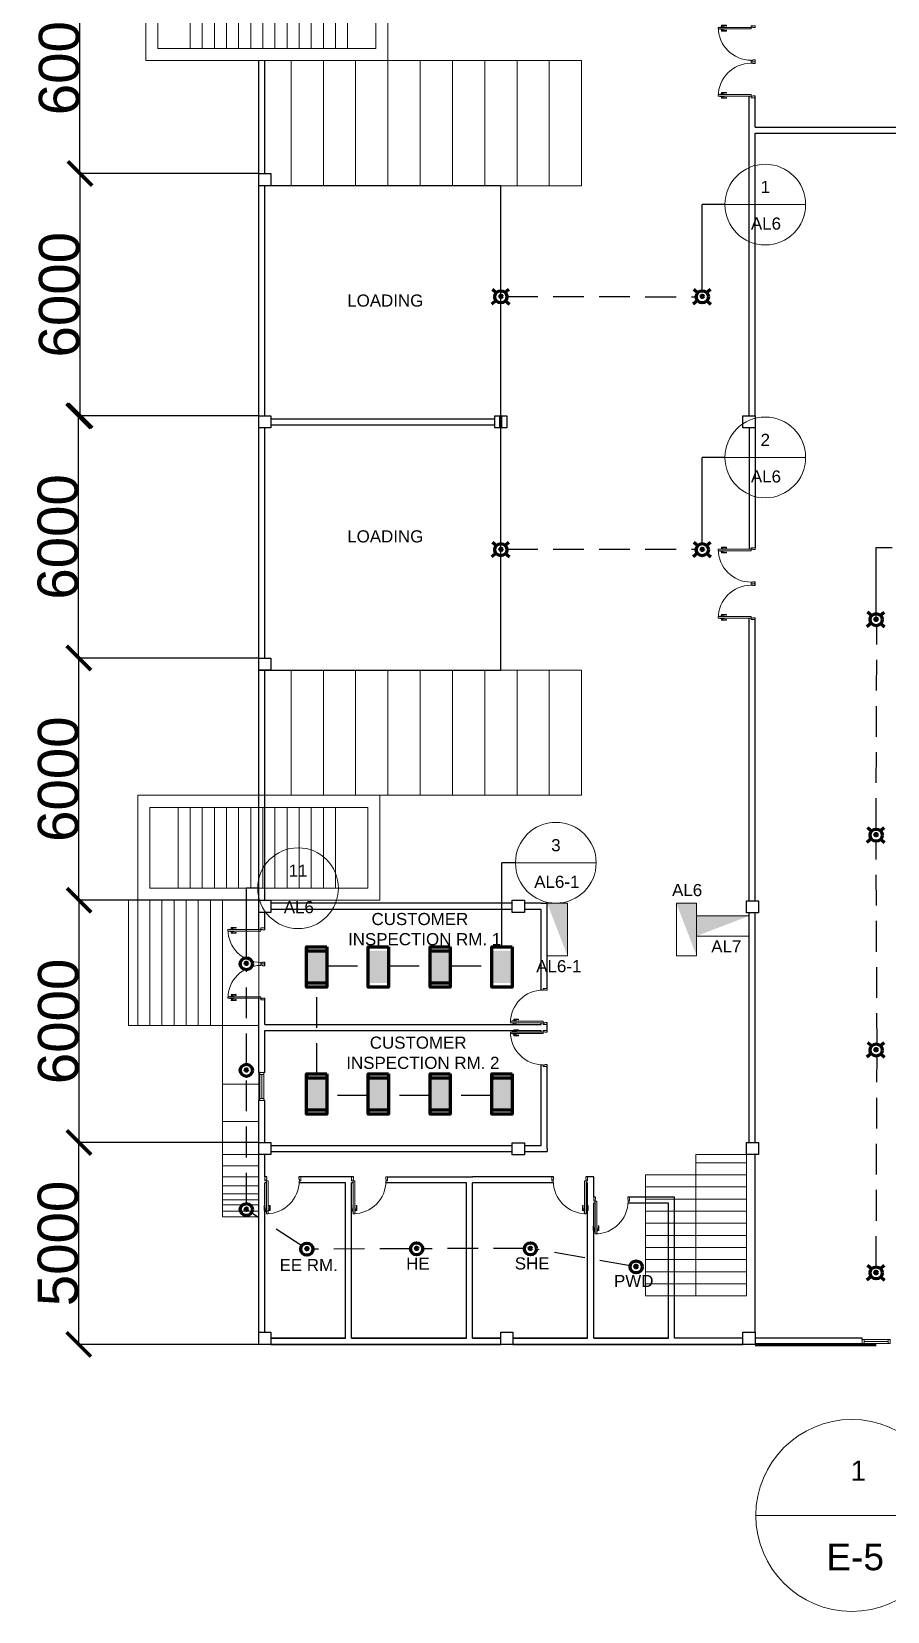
# Model space of a CAD drawing. Header units: millimetres. Extents: x 3339 to 2017737, y 4955 to 2748989.
# Drawn here: x 1283408 to 1304620, y 1506037 to 1545168 of the extents above; entities that cross this region are included whole.
import ezdxf

# ---------------------------------------------------------------- set-up
doc = ezdxf.new("R2010")
doc.units = ezdxf.units.MM
doc.header["$LTSCALE"] = 30
doc.linetypes.add('DASHEDX2', pattern=[38.1, 25.4, -12.7])
for name, color, linetype, lineweight in [('A-DETL-GENF', 92, 'Continuous', 13), ('A-DOOR', 31, 'Continuous', 13), ('A-GLAZ', 151, 'Continuous', 13), ('LIGHTING LAYOUT', 8, 'Continuous', 30), ('LL BLK', 250, 'Continuous', 211), ('LL BLK 2', 1, 'Continuous', 30), ('LL LINE', 1, 'DASHEDX2', 30), ('MACH BLOCK', 41, 'Continuous', 5), ('PANNEL', 255, 'Continuous', 5), ('PANNEL H.', 250, 'Continuous', 5), ('STAIR', 1, 'Continuous', 5), ('T-WAL', 4, 'Continuous', 5), ('TEXT MACHLAYOUT', 255, 'Continuous', 5)]:
    doc.layers.add(name, color=color, linetype=linetype, lineweight=lineweight)
doc.layers.add('MACHINE LAYOUT', color=8, linetype='Continuous')
doc.layers.add('POSTE', color=50, linetype='Continuous')
doc.styles.get("Standard").update_dxf_attribs({"font": 'arial.ttf'})
doc.dimstyles.new('ISO-25', dxfattribs={"dimtxt": 1000, "dimasz": 600, "dimexe": 1.25, "dimexo": 0.625, "dimtad": 1, "dimtxsty": 'Standard', "dimblk": 'ARCHTICK', "dimcen": 2.5, "dimclrd": 4, "dimadec": 0, "dimazin": 0, "dimtfac": 1, "dimtmove": 0, "dimatfit": 3, "dimfxl": 1, "dimarcsym": 0})

# ---------------------------------------------------------------- blocks, each defined once
blk = doc.blocks.new('Poste 2')
at = {"layer": 'POSTE'}
blk.add_lwpolyline([(-300, 0), (0, 0), (0, -300), (-300, -300)], close=True, dxfattribs=at)
blk = doc.blocks.new('Poste 3')
at = {"layer": 'POSTE'}
blk.add_lwpolyline([(0, 0), (300, 0), (300, -300), (0, -300)], close=True, dxfattribs=at)
blk = doc.blocks.new('D4')
at = {"layer": 'A-DETL-GENF'}
for p, q in [((-1072, -29), (-1072, -112)), ((-1052, -29), (-1072, -29)), ((-1060, -41), (-1072, -30)), ((-1072, -112), (-1060, -112)), ((-1059, -112), (-1072, -112)), ((-1072, -112), (-1072, -150)), ((-1072, -150), (-1059, -150)), ((-1060, -112), (-1060, -41)), ((-1060, -41), (-1052, -41)), ((-1059, -150), (-1059, -112)), ((-1059, -115), (-1059, -147)), ((-1027, -115), (-1059, -115)), ((-1059, -147), (-1027, -147)), ((-1052, -41), (-1052, -29)), ((-1021, -74), (-1027, -80)), ((-1027, -80), (-1027, -182)), ((-1027, -147), (-1027, -115)), ((-1027, -182), (-1021, -188)), ((-1021, -188), (-1021, -74)), ((-974, -80), (-981, -74)), ((-981, -74), (-981, -188)), ((-981, -188), (-974, -182)), ((-974, -182), (-974, -80)), ((-943, -115), (-974, -115)), ((-974, -115), (-974, -147)), ((-974, -147), (-943, -147)), ((-930, -29), (-949, -29)), ((-949, -29), (-949, -41)), ((-949, -41), (-941, -41)), ((-943, -112), (-943, -150)), ((-930, -112), (-943, -112)), ((-943, -147), (-943, -115)), ((-943, -150), (-930, -150)), ((-941, -41), (-930, -30)), ((-941, -41), (-941, -112)), ((-941, -112), (-930, -112)), ((-930, -112), (-930, -29)), ((-930, -150), (-930, -112))]:
    blk.add_line(p, q, dxfattribs=at)
at = {"layer": 'A-DOOR', "lineweight": 18}
for p, q in [((-1059, 683), (-1024, 683)), ((-1014, 683), (-1059, 683)), ((-1059, 683), (-1059, 583)), ((-1059, 583), (-1024, 583)), ((-1024, 583), (-1024, 626)), ((-1024, 626), (-1014, 626)), ((-981, 583), (-1021, 583)), ((-1021, 583), (-1021, -231)), ((-1014, 626), (-1014, 683)), ((-981, -231), (-981, 583)), ((-169, 683), (-214, 683)), ((-214, 683), (-214, 626)), ((-214, 626), (-204, 626)), ((-204, 683), (-169, 683)), ((-204, 626), (-204, 583)), ((-204, 583), (-169, 583)), ((-169, 583), (-169, 683)), ((-1021, -231), (-981, -231))]:
    blk.add_line(p, q, dxfattribs=at)
at = {"layer": 'A-DOOR'}
blk.add_arc((-1021, 583), 814, 270, 0, dxfattribs=at)
blk = doc.blocks.new('DOOR')
at = {"layer": 'A-DOOR', "xscale": -1}
blk.add_blockref('D4', (-1059, -683), dxfattribs=at)
blk = doc.blocks.new('S2')
at = {"layer": 'STAIR'}
for p, q in [((0, 0), (-1250, 0)), ((-1250, 0), (-1250, -500)), ((0, -3500), (0, 0)), ((-1250, -500), (-1250, -200)), ((-1250, -200), (0, -200)), ((-2500, -500), (-2500, -3500)), ((-1250, -500), (-2500, -500)), ((-1250, -3500), (-1250, -500)), ((-1250, -800), (-1250, -500)), ((-1250, -500), (0, -500)), ((-1250, -800), (-2500, -800)), ((-1250, -1100), (-2500, -1100)), ((-1250, -1100), (-1250, -800)), ((-1250, -800), (0, -800)), ((0, -800), (-1250, -800)), ((-1250, -1400), (-1250, -1100)), ((-1250, -1100), (0, -1100)), ((0, -1100), (-1250, -1100)), ((-1250, -1400), (-2500, -1400)), ((-1250, -1700), (-1250, -1400)), ((-1250, -1400), (0, -1400)), ((0, -1400), (-1250, -1400)), ((-1250, -1700), (-2500, -1700)), ((-1250, -2000), (-1250, -1700)), ((-1250, -1700), (0, -1700)), ((0, -1700), (-1250, -1700)), ((-1250, -2000), (-2500, -2000)), ((-1250, -2300), (-2500, -2300)), ((-1250, -2300), (-1250, -2000)), ((-1250, -2000), (0, -2000)), ((0, -2000), (-1250, -2000)), ((-1250, -2600), (-1250, -2300)), ((-1250, -2300), (0, -2300)), ((0, -2300), (-1250, -2300)), ((-1250, -2600), (-2500, -2600)), ((-1250, -2900), (-1250, -2600)), ((-1250, -2600), (0, -2600)), ((0, -2600), (-1250, -2600)), ((-1250, -2900), (-2500, -2900)), ((-1250, -3200), (-1250, -2900)), ((-1250, -2900), (0, -2900)), ((0, -2900), (-1250, -2900)), ((-1250, -3200), (-2500, -3200)), ((-2500, -3500), (-1250, -3500)), ((-1250, -3500), (-1250, -3200)), ((-1250, -3200), (0, -3200)), ((-1250, -3500), (0, -3500))]:
    blk.add_line(p, q, dxfattribs=at)
blk = doc.blocks.new('W1')
at = {"layer": 'A-GLAZ'}
for p, q in [((100, 650), (0, 650)), ((50, 50), (50, 650)), ((100, 50), (0, 50)), ((100, 0), (0, 0))]:
    blk.add_line(p, q, dxfattribs=at)
blk.add_lwpolyline([(100, 0), (100, 700), (0, 700), (0, 0)], dxfattribs=at)
blk = doc.blocks.new('D2')
at = {"layer": 'T-WAL', "xscale": -1, "rotation": 270}
blk.add_blockref('DOOR', (0, 0), dxfattribs=at)
at = {"layer": 'T-WAL', "rotation": 270}
blk.add_blockref('DOOR', (0, -1780), dxfattribs=at)
blk = doc.blocks.new('SS2')
at = {"layer": 'STAIR'}
for p, q in [((-2600, 0), (-2600, -6000)), ((0, 0), (-2600, 0)), ((0, -6000), (0, 0)), ((-2300, -300), (-2300, -5700)), ((-300, -300), (-2300, -300)), ((-2300, -300), (-2300, -1000)), ((-300, -5700), (-300, -300)), ((-300, -300), (-300, -1000)), ((-2300, -1000), (-2300, -1300)), ((-2300, -1000), (-300, -1000)), ((-300, -1000), (-300, -1300)), ((-2300, -1300), (-2300, -1600)), ((-2300, -1300), (-300, -1300)), ((-300, -1300), (-300, -1600)), ((-2300, -1600), (-2300, -1900)), ((-2300, -1600), (-300, -1600)), ((-2300, -1900), (-2300, -2200)), ((-2300, -1900), (-300, -1900)), ((-300, -1600), (-300, -1900)), ((-300, -1900), (-300, -2200)), ((-2300, -2200), (-2300, -2500)), ((-2300, -2200), (-300, -2200)), ((-300, -2200), (-300, -2500)), ((-2300, -2500), (-2300, -2800)), ((-2300, -2500), (-300, -2500)), ((-300, -2500), (-300, -2800)), ((-2300, -2800), (-2300, -3100)), ((-2300, -2800), (-300, -2800)), ((-2300, -3100), (-2300, -3400)), ((-2300, -3100), (-300, -3100)), ((-300, -2800), (-300, -3100)), ((-300, -3100), (-300, -3400)), ((-2300, -3400), (-2300, -3700)), ((-2300, -3400), (-300, -3400)), ((-300, -3400), (-300, -3700)), ((-2300, -3700), (-2300, -4000)), ((-2300, -3700), (-300, -3700)), ((-300, -3700), (-300, -4000)), ((-2300, -4000), (-2300, -4300)), ((-2300, -4000), (-300, -4000)), ((-2300, -4300), (-2300, -4600)), ((-2300, -4300), (-300, -4300)), ((-300, -4000), (-300, -4300)), ((-300, -4300), (-300, -4600)), ((-2300, -4600), (-2300, -4900)), ((-2300, -4600), (-300, -4600)), ((-300, -4600), (-300, -4900)), ((-2300, -4900), (-2300, -5200)), ((-2300, -4900), (-300, -4900)), ((-2300, -5700), (-2300, -5000)), ((-300, -4900), (-300, -5200)), ((-2300, -5200), (-2300, -5500)), ((-300, -5200), (-300, -5500)), ((-2300, -5700), (-300, -5700)), ((-2600, -6000), (0, -6000))]:
    blk.add_line(p, q, dxfattribs=at)
blk = doc.blocks.new('WW3')
at = {"layer": 'T-WAL'}
blk.add_blockref('SS2', (0, 0), dxfattribs=at)
blk = doc.blocks.new('WE1')
at = {"layer": 'STAIR'}
for p, q in [((-8000, 0), (-8000, -3100)), ((0, 0), (-8000, 0)), ((-8000, 0), (-7200, 0)), ((-7200, 0), (-6400, 0)), ((-7200, 0), (-7200, -3100)), ((-6400, 0), (-5600, 0)), ((-6400, 0), (-6400, -3100)), ((-5600, 0), (-4800, 0)), ((-5600, 0), (-5600, -3100)), ((-4800, 0), (-4000, 0)), ((-4800, 0), (-4800, -3100)), ((-4000, 0), (-3200, 0)), ((-4000, 0), (-4000, -3100)), ((-3200, 0), (-2400, 0)), ((-3200, 0), (-3200, -3100)), ((-2400, 0), (-2400, 0)), ((-2400, 0), (-1600, 0)), ((-2400, -3100), (-2400, 0)), ((-1600, 0), (-800, 0)), ((-1600, 0), (-1600, -3100)), ((-800, 0), (-800, -3100)), ((0, -3100), (0, 0)), ((-8000, -3100), (0, -3100)), ((-8000, -3100), (-7200, -3100)), ((-7200, -3100), (-6400, -3100)), ((-6400, -3100), (-5600, -3100)), ((-5600, -3100), (-4800, -3100)), ((-4800, -3100), (-4000, -3100)), ((-4000, -3100), (-3200, -3100)), ((-3200, -3100), (-2400, -3100)), ((-2400, -3100), (-1600, -3100)), ((-1600, -3100), (-800, -3100))]:
    blk.add_line(p, q, dxfattribs=at)
blk = doc.blocks.new('WEE')
at = {"layer": 'STAIR'}
blk.add_blockref('WE1', (8000, 0), dxfattribs=at)
at = {"layer": 'STAIR', "rotation": 89.99999999999999}
blk.add_blockref('WW3', (-3000, -3100), dxfattribs=at)
blk = doc.blocks.new('WEEW')
at = {"layer": 'STAIR'}
blk.add_line((-6000, 0), (-3000, 0), dxfattribs=at)
at = {"layer": 'STAIR', "rotation": 270}
blk.add_blockref('WW3', (0, 0), dxfattribs=at)
blk = doc.blocks.new('DDW')
at = {"layer": 'STAIR'}
blk.add_line((0, 3100), (3000, 3100), dxfattribs=at)
blk.add_blockref('WEEW', (3200, 3100), dxfattribs=at)
at = {"layer": 'STAIR', "xscale": -1, "rotation": 180}
blk.add_blockref('WE1', (8000, 0), dxfattribs=at)
blk = doc.blocks.new('_ArchTick')
at = {"color": 0, "linetype": 'ByBlock', "const_width": 0.15}
blk.add_lwpolyline([(-0.5, -0.5), (0.5, 0.5)], dxfattribs=at)
blk = doc.blocks.new('*D218')
at = {"layer": 'Defpoints', "color": 0, "transparency": 16777216}
for p in [(1284578, 1517651), (1289040, 1517651), (1289040, 1512651)]:
    blk.add_point(p, dxfattribs=at)
at = {"layer": 'LIGHTING LAYOUT', "color": 0, "lineweight": -2, "transparency": 16777216}
for p, q in [((1289039, 1517651), (1284576, 1517651)), ((1289039, 1512651), (1284576, 1512651))]:
    blk.add_line(p, q, dxfattribs=at)
at = {"layer": 'LIGHTING LAYOUT', "color": 4, "lineweight": -2, "transparency": 16777216}
blk.add_line((1284578, 1512651), (1284578, 1517651), dxfattribs=at)
at = {"layer": 'LIGHTING LAYOUT', "color": 4, "lineweight": -2, "transparency": 16777216, "xscale": 600, "yscale": 600, "zscale": 600}
for p, rotation in [((1284578, 1517651), 90), ((1284578, 1512651), 270)]:
    blk.add_blockref('_ArchTick', p, dxfattribs=dict(at, rotation=rotation))
at = {"layer": 'LIGHTING LAYOUT', "color": 0, "transparency": 16777216, "insert": (1284066, 1515151), "char_height": 1000, "attachment_point": 5, "rotation": 90}
blk.add_mtext('5000', dxfattribs=at)
blk = doc.blocks.new('*D219')
at = {"layer": 'Defpoints', "color": 0, "transparency": 16777216}
for p in [(1284586, 1523651), (1289040, 1523651), (1289040, 1517651)]:
    blk.add_point(p, dxfattribs=at)
at = {"layer": 'LIGHTING LAYOUT', "color": 0, "lineweight": -2, "transparency": 16777216}
for p, q in [((1289039, 1523651), (1284585, 1523651)), ((1289039, 1517651), (1284585, 1517651))]:
    blk.add_line(p, q, dxfattribs=at)
at = {"layer": 'LIGHTING LAYOUT', "color": 4, "lineweight": -2, "transparency": 16777216}
blk.add_line((1284586, 1517651), (1284586, 1523651), dxfattribs=at)
at = {"layer": 'LIGHTING LAYOUT', "color": 4, "lineweight": -2, "transparency": 16777216, "xscale": 600, "yscale": 600, "zscale": 600}
for p, rotation in [((1284586, 1523651), 90), ((1284586, 1517651), 270)]:
    blk.add_blockref('_ArchTick', p, dxfattribs=dict(at, rotation=rotation))
at = {"layer": 'LIGHTING LAYOUT', "color": 0, "transparency": 16777216, "insert": (1284075, 1520651), "char_height": 1000, "attachment_point": 5, "rotation": 90}
blk.add_mtext('6000', dxfattribs=at)
blk = doc.blocks.new('*D220')
at = {"layer": 'Defpoints', "color": 0, "transparency": 16777216}
for p in [(1284583, 1529651), (1289040, 1529651), (1289040, 1523651)]:
    blk.add_point(p, dxfattribs=at)
at = {"layer": 'LIGHTING LAYOUT', "color": 0, "lineweight": -2, "transparency": 16777216}
for p, q in [((1289039, 1529651), (1284582, 1529651)), ((1289039, 1523651), (1284582, 1523651))]:
    blk.add_line(p, q, dxfattribs=at)
at = {"layer": 'LIGHTING LAYOUT', "color": 4, "lineweight": -2, "transparency": 16777216}
blk.add_line((1284583, 1523651), (1284583, 1529651), dxfattribs=at)
at = {"layer": 'LIGHTING LAYOUT', "color": 4, "lineweight": -2, "transparency": 16777216, "xscale": 600, "yscale": 600, "zscale": 600}
for p, rotation in [((1284583, 1529651), 90), ((1284583, 1523651), 270)]:
    blk.add_blockref('_ArchTick', p, dxfattribs=dict(at, rotation=rotation))
at = {"layer": 'LIGHTING LAYOUT', "color": 0, "transparency": 16777216, "insert": (1284072, 1526651), "char_height": 1000, "attachment_point": 5, "rotation": 90}
blk.add_mtext('6000', dxfattribs=at)
blk = doc.blocks.new('*D221')
at = {"layer": 'Defpoints', "color": 0, "transparency": 16777216}
for p in [(1284575, 1535651), (1289040, 1535651), (1289040, 1529651)]:
    blk.add_point(p, dxfattribs=at)
at = {"layer": 'LIGHTING LAYOUT', "color": 0, "lineweight": -2, "transparency": 16777216}
for p, q in [((1289039, 1535651), (1284574, 1535651)), ((1289039, 1529651), (1284574, 1529651))]:
    blk.add_line(p, q, dxfattribs=at)
at = {"layer": 'LIGHTING LAYOUT', "color": 4, "lineweight": -2, "transparency": 16777216}
blk.add_line((1284575, 1529651), (1284575, 1535651), dxfattribs=at)
at = {"layer": 'LIGHTING LAYOUT', "color": 4, "lineweight": -2, "transparency": 16777216, "xscale": 600, "yscale": 600, "zscale": 600}
for p, rotation in [((1284575, 1535651), 90), ((1284575, 1529651), 270)]:
    blk.add_blockref('_ArchTick', p, dxfattribs=dict(at, rotation=rotation))
at = {"layer": 'LIGHTING LAYOUT', "color": 0, "transparency": 16777216, "insert": (1284064, 1532651), "char_height": 1000, "attachment_point": 5, "rotation": 90}
blk.add_mtext('6000', dxfattribs=at)
blk = doc.blocks.new('*D222')
at = {"layer": 'Defpoints', "color": 0, "transparency": 16777216}
for p in [(1284610, 1541651), (1289040, 1541651), (1289040, 1535651)]:
    blk.add_point(p, dxfattribs=at)
at = {"layer": 'LIGHTING LAYOUT', "color": 0, "lineweight": -2, "transparency": 16777216}
for p, q in [((1289039, 1541651), (1284608, 1541651)), ((1289039, 1535651), (1284608, 1535651))]:
    blk.add_line(p, q, dxfattribs=at)
at = {"layer": 'LIGHTING LAYOUT', "color": 4, "lineweight": -2, "transparency": 16777216}
blk.add_line((1284610, 1535651), (1284610, 1541651), dxfattribs=at)
at = {"layer": 'LIGHTING LAYOUT', "color": 4, "lineweight": -2, "transparency": 16777216, "xscale": 600, "yscale": 600, "zscale": 600}
for p, rotation in [((1284610, 1541651), 90), ((1284610, 1535651), 270)]:
    blk.add_blockref('_ArchTick', p, dxfattribs=dict(at, rotation=rotation))
at = {"layer": 'LIGHTING LAYOUT', "color": 0, "transparency": 16777216, "insert": (1284098, 1538651), "char_height": 1000, "attachment_point": 5, "rotation": 90}
blk.add_mtext('6000', dxfattribs=at)
blk = doc.blocks.new('*D223')
at = {"layer": 'Defpoints', "color": 0, "transparency": 16777216}
for p in [(1284607, 1547651), (1289040, 1547651), (1289040, 1541651)]:
    blk.add_point(p, dxfattribs=at)
at = {"layer": 'LIGHTING LAYOUT', "color": 0, "lineweight": -2, "transparency": 16777216}
for p, q in [((1289039, 1547651), (1284605, 1547651)), ((1289039, 1541651), (1284605, 1541651))]:
    blk.add_line(p, q, dxfattribs=at)
at = {"layer": 'LIGHTING LAYOUT', "color": 4, "lineweight": -2, "transparency": 16777216}
blk.add_line((1284607, 1541651), (1284607, 1547651), dxfattribs=at)
at = {"layer": 'LIGHTING LAYOUT', "color": 4, "lineweight": -2, "transparency": 16777216, "xscale": 600, "yscale": 600, "zscale": 600}
for p, rotation in [((1284607, 1547651), 90), ((1284607, 1541651), 270)]:
    blk.add_blockref('_ArchTick', p, dxfattribs=dict(at, rotation=rotation))
at = {"layer": 'LIGHTING LAYOUT', "color": 0, "transparency": 16777216, "insert": (1284095, 1544651), "char_height": 1000, "attachment_point": 5, "rotation": 90}
blk.add_mtext('6000', dxfattribs=at)
blk = doc.blocks.new('P')
at = {"layer": 'PANNEL H.'}
h = blk.add_hatch(color=256, dxfattribs=at)
h.dxf.hatch_style = 1
h.paths.add_polyline_path([(1300, 0), (0, 0), (0, -500)])
at = {"layer": 'PANNEL'}
blk.add_lwpolyline([(0, 0), (1300, 0), (1300, -500), (0, -500)], close=True, dxfattribs=at)
blk = doc.blocks.new('L')
at = {"layer": 'LL BLK'}
h = blk.add_hatch(color=256, dxfattribs=at)
h.dxf.hatch_style = 1
h.paths.add_polyline_path([(-30, 0, 1), (30, 0, 1)])
for centre, radius in [((0, -10), 150), ((0, 0), 30)]:
    blk.add_circle(centre, radius, dxfattribs=at)

msp = doc.modelspace()

# ---------------------------------------------------------------- hatches: boundary and pattern name
at = {"layer": 'LL BLK'}
h = msp.add_hatch(color=256, dxfattribs=at)
h.dxf.hatch_style = 1
h.paths.add_polyline_path([(1290721.934, 1522399.904), (1290221.934, 1522399.904), (1290221.934, 1521599.904), (1290721.934, 1521599.904)])
h = msp.add_hatch(color=256, dxfattribs=at)
h.dxf.hatch_style = 1
h.paths.add_polyline_path([(1292253.934, 1522399.904), (1291753.934, 1522399.904), (1291753.934, 1521599.904), (1292253.934, 1521599.904)])
h = msp.add_hatch(color=256, dxfattribs=at)
h.dxf.hatch_style = 1
h.paths.add_polyline_path([(1293785.934, 1522399.904), (1293285.934, 1522399.904), (1293285.934, 1521599.904), (1293785.934, 1521599.904)])
h = msp.add_hatch(color=256, dxfattribs=at)
h.dxf.hatch_style = 1
h.paths.add_polyline_path([(1295317.934, 1522399.904), (1294817.934, 1522399.904), (1294817.934, 1521599.904), (1295317.934, 1521599.904)])
h = msp.add_hatch(color=256, dxfattribs=at)
h.dxf.hatch_style = 1
h.paths.add_polyline_path([(1290721.934, 1519249.904), (1290221.934, 1519249.904), (1290221.934, 1518449.904), (1290721.934, 1518449.904)])
h = msp.add_hatch(color=256, dxfattribs=at)
h.dxf.hatch_style = 1
h.paths.add_polyline_path([(1292253.934, 1519249.904), (1291753.934, 1519249.904), (1291753.934, 1518449.904), (1292253.934, 1518449.904)])
h = msp.add_hatch(color=256, dxfattribs=at)
h.dxf.hatch_style = 1
h.paths.add_polyline_path([(1293785.934, 1519249.904), (1293285.934, 1519249.904), (1293285.934, 1518449.904), (1293785.934, 1518449.904)])
h = msp.add_hatch(color=256, dxfattribs=at)
h.dxf.hatch_style = 1
h.paths.add_polyline_path([(1295317.934, 1519249.904), (1294817.934, 1519249.904), (1294817.934, 1518449.904), (1295317.934, 1518449.904)])

# ---------------------------------------------------------------- linework, layer by layer
at = {"layer": 'LIGHTING LAYOUT', "transparency": 33554585}
for p, q in [((1289039.934, 1522927.482), (1289039.934, 1544451.263)), ((1289189.934, 1541651.263), (1289189.934, 1544451.263)), ((1301189.934, 1535651.263), (1301189.934, 1543568.798)), ((1301339.934, 1542801.263), (1301339.934, 1543575.798)), ((1301339.934, 1542801.263), (1317070.876, 1542801.263)), ((1301339.934, 1535651.263), (1301339.934, 1542651.263)), ((1301339.934, 1542651.263), (1317077.876, 1542651.263)), ((1301339.934, 1542651.263), (1317077.876, 1542651.263)), ((1295039.934, 1541351.263), (1289039.934, 1541351.263)), ((1289189.934, 1535651.263), (1289189.934, 1541351.263)), ((1295039.934, 1535651.263), (1295039.934, 1541351.263)), ((1289039.934, 1535651.263), (1289339.934, 1535651.263)), ((1289339.934, 1535576.263), (1294889.934, 1535576.263)), ((1294889.934, 1535651.263), (1295189.934, 1535651.263)), ((1301039.934, 1535651.263), (1301339.934, 1535651.263)), ((1289189.934, 1529651.263), (1289189.934, 1535351.263)), ((1289339.934, 1535426.263), (1294889.934, 1535426.263)), ((1295039.934, 1529351.263), (1295039.934, 1535351.263)), ((1301189.934, 1535351.263), (1301189.934, 1532344.76)), ((1301339.934, 1535351.263), (1301339.934, 1532382.76)), ((1301339.934, 1531447.76), (1301339.934, 1531537.76)), ((1301189.934, 1523641.262), (1301189.934, 1530640.76)), ((1301339.934, 1523641.262), (1301339.934, 1530647.76)), ((1289039.934, 1529351.263), (1295039.934, 1529351.263)), ((1289189.934, 1523651.263), (1289189.934, 1529351.263)), ((1289189.934, 1522920.482), (1289189.934, 1523351.263)), ((1295322.505, 1523576.263), (1289339.934, 1523576.263)), ((1295322.505, 1523426.263), (1289339.934, 1523426.263)), ((1296039.934, 1523576.263), (1295622.505, 1523576.263)), ((1296039.934, 1523426.263), (1295622.505, 1523426.263)), ((1296039.934, 1523576.263), (1296189.934, 1523576.263)), ((1296039.934, 1521426.726), (1296039.934, 1523426.263)), ((1296189.934, 1523501.263), (1296189.934, 1523576.263)), ((1296189.934, 1521466.263), (1296189.934, 1523501.263)), ((1301189.934, 1517651.263), (1301189.934, 1523341.262)), ((1301339.934, 1517651.263), (1301339.934, 1523341.262)), ((1289189.934, 1522030.482), (1289189.934, 1522120.482)), ((1289039.934, 1519388.763), (1289039.934, 1521223.482)), ((1289189.934, 1520576.263), (1289189.934, 1521230.482)), ((1296039.934, 1520576.263), (1296039.934, 1520614.263)), ((1296189.934, 1520381.263), (1296189.934, 1520621.263)), ((1289189.934, 1520576.263), (1296039.934, 1520576.263)), ((1289189.934, 1519388.763), (1289189.934, 1520426.263)), ((1289189.934, 1520426.263), (1296039.934, 1520426.263)), ((1296039.934, 1520388.263), (1296039.934, 1520426.263)), ((1296039.934, 1517576.263), (1296039.934, 1519575.8)), ((1296189.934, 1517501.263), (1296189.934, 1519581.263)), ((1289062.366, 1519388.763), (1289039.934, 1519388.763)), ((1289189.934, 1519388.763), (1289162.366, 1519388.763)), ((1289039.934, 1512951.263), (1289039.934, 1518688.763)), ((1289062.366, 1518688.763), (1289039.934, 1518688.763)), ((1289189.934, 1518688.763), (1289162.366, 1518688.763)), ((1289189.934, 1517651.263), (1289189.934, 1518688.763)), ((1289189.934, 1517651.263), (1289189.934, 1518688.763)), ((1289039.934, 1517351.263), (1289039.934, 1517501.263)), ((1289339.934, 1517651.263), (1289339.934, 1517351.263)), ((1289339.934, 1517576.263), (1295322.505, 1517576.263)), ((1295622.505, 1517576.263), (1296039.934, 1517576.263)), ((1296189.934, 1517501.263), (1296189.934, 1517426.263)), ((1289189.934, 1516801.263), (1289189.934, 1517351.263)), ((1289339.934, 1517426.263), (1295322.505, 1517426.263)), ((1295622.505, 1517426.263), (1296039.934, 1517426.263)), ((1296039.934, 1517426.263), (1296189.934, 1517426.263)), ((1301339.934, 1512951.263), (1301339.934, 1517351.263)), ((1289234.934, 1516801.263), (1289189.934, 1516801.263)), ((1291339.934, 1516801.263), (1290034.934, 1516801.263)), ((1291384.934, 1516801.263), (1291339.934, 1516801.263)), ((1292229.934, 1516801.263), (1294339.934, 1516801.263)), ((1296344.934, 1516801.263), (1294339.934, 1516801.263)), ((1297339.934, 1516801.263), (1297144.934, 1516801.263)), ((1297339.934, 1516301.263), (1297339.934, 1516801.263)), ((1289189.934, 1512951.263), (1289189.934, 1516651.263)), ((1289227.934, 1516651.263), (1289189.934, 1516651.263)), ((1291189.934, 1516651.263), (1290040.397, 1516651.263)), ((1291189.934, 1512801.263), (1291189.934, 1516651.263)), ((1291339.934, 1512801.263), (1291339.934, 1516651.263)), ((1291377.934, 1516651.263), (1291339.934, 1516651.263)), ((1294189.934, 1516651.263), (1292190.397, 1516651.263)), ((1294189.934, 1512801.263), (1294189.934, 1516651.263)), ((1294339.934, 1512801.263), (1294339.934, 1516651.263)), ((1296339.471, 1516651.263), (1294339.934, 1516651.263)), ((1297189.934, 1516651.263), (1297151.934, 1516651.263)), ((1297189.934, 1512801.263), (1297189.934, 1516651.263)), ((1297384.934, 1516301.263), (1297339.934, 1516301.263)), ((1297339.934, 1512801.263), (1297339.934, 1516151.263)), ((1297377.934, 1516151.263), (1297339.934, 1516151.263)), ((1299339.934, 1516301.263), (1298184.934, 1516301.263)), ((1299189.934, 1516151.263), (1298190.397, 1516151.263)), ((1299189.934, 1512801.263), (1299189.934, 1516151.263)), ((1299339.934, 1512801.263), (1299339.934, 1516301.263)), ((1291189.934, 1512801.263), (1289339.934, 1512801.263)), ((1289339.934, 1512801.263), (1291189.934, 1512801.263)), ((1294189.934, 1512801.263), (1291339.934, 1512801.263)), ((1291339.934, 1512801.263), (1294189.934, 1512801.263)), ((1295039.934, 1512801.263), (1294339.934, 1512801.263)), ((1294339.934, 1512801.263), (1295039.934, 1512801.263)), ((1297189.934, 1512801.263), (1295339.934, 1512801.263)), ((1295339.934, 1512801.263), (1297189.934, 1512801.263)), ((1299189.934, 1512801.263), (1297339.934, 1512801.263)), ((1297339.934, 1512801.263), (1299189.934, 1512801.263)), ((1301039.934, 1512801.263), (1299339.934, 1512801.263)), ((1303989.934, 1512801.263), (1301339.934, 1512801.263)), ((1303989.934, 1512773.365), (1303989.934, 1512801.263)), ((1295039.934, 1512651.263), (1289339.934, 1512651.263)), ((1289339.934, 1512651.263), (1295039.934, 1512651.263)), ((1301039.934, 1512651.263), (1295339.934, 1512651.263)), ((1295339.934, 1512651.263), (1301039.934, 1512651.263)), ((1303989.934, 1512651.263), (1301339.934, 1512651.263)), ((1301339.934, 1512651.263), (1303989.934, 1512651.263)), ((1303989.934, 1512651.263), (1303989.934, 1512673.365))]:
    msp.add_line(p, q, dxfattribs=at)
at = {"layer": 'LL BLK'}
for p, q in [((1294829.856, 1538788.828), (1294929.818, 1538700.767)), ((1295039.934, 1538578.829), (1295039.934, 1538608.76)), ((1295239.856, 1538778.828), (1295148.452, 1538702.303)), ((1299821.789, 1538788.76), (1299921.751, 1538700.698)), ((1300031.789, 1538608.76), (1300053.003, 1538629.973)), ((1300231.789, 1538778.76), (1300140.385, 1538702.235)), ((1294918.899, 1538510.12), (1294809.856, 1538418.828)), ((1295154.855, 1538502.52), (1295249.856, 1538418.828)), ((1299910.832, 1538510.051), (1299801.789, 1538418.76)), ((1300146.788, 1538502.451), (1300241.789, 1538418.76)), ((1295039.934, 1535351.263), (1295039.934, 1535651.263)), ((1294829.856, 1532524.828), (1294929.818, 1532436.767)), ((1295239.856, 1532514.828), (1295148.452, 1532438.303)), ((1299821.712, 1532524.828), (1299921.673, 1532436.767)), ((1300031.712, 1532344.828), (1300052.925, 1532366.042)), ((1300231.712, 1532514.828), (1300140.307, 1532438.303)), ((1294918.899, 1532246.12), (1294809.856, 1532154.828)), ((1295154.855, 1532238.52), (1295249.856, 1532154.828)), ((1299910.754, 1532246.12), (1299801.712, 1532154.828)), ((1300146.711, 1532238.52), (1300241.712, 1532154.828)), ((1304129.934, 1530792.76), (1304229.895, 1530704.698)), ((1304539.934, 1530782.76), (1304448.529, 1530706.235)), ((1304218.976, 1530514.051), (1304109.934, 1530422.76)), ((1304315.12, 1530629.62), (1304359.788, 1530590.269)), ((1304339.865, 1530615.26), (1304315.721, 1530595.047)), ((1304362.356, 1530592.829), (1304317.383, 1530632.545)), ((1304318.721, 1530591.546), (1304339.934, 1530612.76)), ((1304339.934, 1530612.76), (1304361.147, 1530633.973)), ((1304339.934, 1530612.76), (1304362.356, 1530592.829)), ((1304361.628, 1530633.481), (1304355.648, 1530628.474)), ((1304454.933, 1530506.451), (1304549.934, 1530422.76)), ((1304130.003, 1525454.828), (1304229.964, 1525366.767)), ((1304540.003, 1525444.828), (1304448.598, 1525368.303)), ((1304219.045, 1525176.12), (1304110.003, 1525084.828)), ((1304455.001, 1525168.52), (1304550.003, 1525084.828)), ((1290221.934, 1522499.904), (1290221.934, 1522399.904)), ((1304218.976, 1519853.051), (1304109.934, 1519761.76)), ((1304129.934, 1520131.76), (1304229.895, 1520043.698)), ((1304362.356, 1519931.829), (1304317.383, 1519971.545)), ((1304318.721, 1519930.546), (1304339.934, 1519951.76)), ((1304339.934, 1519951.76), (1304361.147, 1519972.973)), ((1304339.934, 1519951.76), (1304362.356, 1519931.829)), ((1304539.934, 1520121.76), (1304448.529, 1520045.235)), ((1304454.933, 1519845.451), (1304549.934, 1519761.76)), ((1290221.934, 1519349.904), (1290221.934, 1519249.904)), ((1291753.934, 1519349.904), (1291753.934, 1519249.904)), ((1293285.934, 1519349.904), (1293285.934, 1519249.904)), ((1294817.934, 1519349.904), (1294817.934, 1519249.904)), ((1304129.934, 1514611.263), (1304229.895, 1514523.201)), ((1304315.12, 1514448.123), (1304359.788, 1514408.772)), ((1304361.628, 1514451.984), (1304315.721, 1514413.55)), ((1304362.356, 1514411.332), (1304317.383, 1514451.048)), ((1304318.721, 1514410.05), (1304339.934, 1514431.263)), ((1304339.934, 1514431.263), (1304361.147, 1514452.476)), ((1304339.934, 1514431.263), (1304362.356, 1514411.332)), ((1304539.934, 1514601.263), (1304448.529, 1514524.738)), ((1304218.976, 1514332.554), (1304109.934, 1514241.263)), ((1304454.933, 1514324.954), (1304549.934, 1514241.263)), ((1301339.934, 1512651.263), (1304339.934, 1512651.263))]:
    msp.add_line(p, q, dxfattribs=at)
for points in [[(1290721.934, 1522499.904), (1290721.934, 1521499.904), (1290221.934, 1521499.904), (1290221.934, 1522499.904)], [(1290221.934, 1522399.904), (1290721.934, 1522399.904), (1290721.934, 1521599.904), (1290221.934, 1521599.904)], [(1292253.934, 1522499.904), (1292253.934, 1521499.904), (1291753.934, 1521499.904), (1291753.934, 1522499.904)], [(1293785.934, 1522499.904), (1293785.934, 1521499.904), (1293285.934, 1521499.904), (1293285.934, 1522499.904)], [(1293285.934, 1522399.904), (1293785.934, 1522399.904), (1293785.934, 1521599.904), (1293285.934, 1521599.904)], [(1295317.934, 1522499.904), (1295317.934, 1521499.904), (1294817.934, 1521499.904), (1294817.934, 1522499.904)], [(1290721.934, 1519349.904), (1290721.934, 1518349.904), (1290221.934, 1518349.904), (1290221.934, 1519349.904)], [(1290221.934, 1519249.904), (1290721.934, 1519249.904), (1290721.934, 1518449.904), (1290221.934, 1518449.904)], [(1292253.934, 1519349.904), (1292253.934, 1518349.904), (1291753.934, 1518349.904), (1291753.934, 1519349.904)], [(1292253.934, 1519349.904), (1292253.934, 1518349.904), (1291753.934, 1518349.904), (1291753.934, 1519349.904)], [(1291753.934, 1519249.904), (1292253.934, 1519249.904), (1292253.934, 1518449.904), (1291753.934, 1518449.904)], [(1293785.934, 1519349.904), (1293785.934, 1518349.904), (1293285.934, 1518349.904), (1293285.934, 1519349.904)], [(1293785.934, 1519349.904), (1293785.934, 1518349.904), (1293285.934, 1518349.904), (1293285.934, 1519349.904)], [(1293285.934, 1519249.904), (1293785.934, 1519249.904), (1293785.934, 1518449.904), (1293285.934, 1518449.904)], [(1295317.934, 1519349.904), (1295317.934, 1518349.904), (1294817.934, 1518349.904), (1294817.934, 1519349.904)], [(1295317.934, 1519349.904), (1295317.934, 1518349.904), (1294817.934, 1518349.904), (1294817.934, 1519349.904)], [(1294817.934, 1519249.904), (1295317.934, 1519249.904), (1295317.934, 1518449.904), (1294817.934, 1518449.904)]]:
    msp.add_lwpolyline(points, close=True, dxfattribs=at)
at = {"layer": 'LL BLK 2'}
for p, q in [((1300031.789, 1538748.76), (1300031.789, 1540883.835)), ((1300591.721, 1540883.835), (1300031.789, 1540883.835)), ((1300031.712, 1532484.828), (1300031.712, 1534619.904)), ((1300591.643, 1534619.904), (1300031.712, 1534619.904)), ((1304339.865, 1532389.904), (1304739.865, 1532389.904)), ((1304339.934, 1530612.76), (1304339.865, 1532389.904)), ((1295061.643, 1524339.904), (1295061.643, 1524579.904)), ((1295401.643, 1524579.904), (1295061.643, 1524579.904)), ((1295061.643, 1522499.904), (1295061.643, 1524339.904)), ((1288731.643, 1522229.904), (1288731.643, 1523951.263)), ((1289014.151, 1523951.263), (1288731.643, 1523951.263))]:
    msp.add_line(p, q, dxfattribs=at)
at = {"layer": 'LL LINE'}
for p, q in [((1295189.547, 1538608.46), (1299881.79, 1538599.06)), ((1295189.523, 1532344.828), (1299882.046, 1532344.828)), ((1304340.524, 1525414.828), (1304359.281, 1530454.013)), ((1304361.694, 1520090.173), (1304340.672, 1525114.83)), ((1288731.643, 1519589.904), (1288731.643, 1521929.904)), ((1290721.934, 1522029.904), (1291753.934, 1522029.904)), ((1292253.934, 1522029.904), (1293285.934, 1522029.904)), ((1293785.934, 1522029.904), (1294817.934, 1522029.904)), ((1290481.643, 1519349.904), (1290481.643, 1521499.904)), ((1304340.505, 1514571.262), (1304361.792, 1519793.361)), ((1288731.643, 1516139.904), (1288731.643, 1519289.904)), ((1291753.934, 1518819.904), (1290721.934, 1518819.904)), ((1293285.934, 1518819.904), (1292253.934, 1518819.904)), ((1294817.934, 1518819.904), (1293785.934, 1518819.904)), ((1289039.934, 1515788.488), (1288857.218, 1515907.862)), ((1290106.068, 1515091.946), (1289189.934, 1515690.488)), ((1292801.644, 1515019.353), (1290381.642, 1515010.455)), ((1295621.942, 1515029.373), (1293101.642, 1515020.436)), ((1298243.903, 1514595.843), (1295920.768, 1515003.722))]:
    msp.add_line(p, q, dxfattribs=at)
at = {"layer": 'MACH BLOCK'}
for p, q in [((1301358.353, 1508414.566), (1325358.353, 1508414.566)), ((1301359.937, 1508414.566), (1301358.353, 1508414.566))]:
    msp.add_line(p, q, dxfattribs=at)
msp.add_circle((1303735.469, 1508414.566), 2377.116, dxfattribs=at)
at = {"layer": 'PANNEL'}
for p, q in [((1301591.721, 1540883.835), (1300591.721, 1540883.835)), ((1301591.721, 1540883.835), (1302591.721, 1540883.835)), ((1301591.643, 1534619.904), (1300591.643, 1534619.904)), ((1301591.643, 1534619.904), (1302591.643, 1534619.904)), ((1296401.643, 1524579.904), (1295401.643, 1524579.904)), ((1296401.643, 1524579.904), (1297401.643, 1524579.904)), ((1290014.151, 1523951.263), (1289014.151, 1523951.263)), ((1290014.151, 1523951.263), (1291014.151, 1523951.263))]:
    msp.add_line(p, q, dxfattribs=at)
for centre in [(1301591.721, 1540883.835), (1301591.643, 1534619.904), (1296401.643, 1524579.904), (1290014.151, 1523951.263)]:
    msp.add_circle(centre, 1000, dxfattribs=at)
at = {"layer": 'STAIR'}
for p, q in [((1286039.934, 1520552.621), (1286039.934, 1523651.263)), ((1286339.934, 1520552.621), (1286339.934, 1523651.263)), ((1286639.934, 1520552.621), (1286639.934, 1523651.263)), ((1286939.934, 1520552.621), (1286939.934, 1523651.263)), ((1287239.934, 1520552.621), (1287239.934, 1523651.263)), ((1287539.934, 1520552.621), (1287539.934, 1523651.263)), ((1287839.934, 1520552.621), (1287839.934, 1523651.263)), ((1288139.934, 1520552.621), (1288139.934, 1523651.263)), ((1288139.934, 1520552.621), (1288139.934, 1515809.904)), ((1288139.934, 1520552.621), (1288139.934, 1520552.621)), ((1288139.934, 1520552.621), (1288139.934, 1519092.621)), ((1289039.934, 1520552.621), (1289039.934, 1515809.904)), ((1288139.934, 1519092.621), (1289062.366, 1519092.621)), ((1288139.934, 1518172.621), (1289039.934, 1518172.621)), ((1289039.934, 1517351.263), (1288139.934, 1517351.263)), ((1288139.934, 1517351.263), (1288139.934, 1517076.263)), ((1288139.934, 1517076.263), (1289039.934, 1517076.263)), ((1288139.934, 1517076.263), (1288139.934, 1516801.263)), ((1288139.934, 1516801.263), (1289039.934, 1516801.263)), ((1288139.934, 1516581.263), (1289039.934, 1516581.263)), ((1288139.934, 1516381.263), (1289039.934, 1516381.263)), ((1288139.934, 1516231.263), (1289039.934, 1516231.263)), ((1288139.934, 1516111.263), (1289039.934, 1516111.263)), ((1288139.934, 1515951.263), (1289039.934, 1515951.263)), ((1289189.934, 1515951.263), (1289274.284, 1515951.263)), ((1288139.934, 1515809.904), (1289039.934, 1515809.904))]:
    msp.add_line(p, q, dxfattribs=at)
msp.add_lwpolyline([(1289039.934, 1520552.621), (1285811.643, 1520552.621), (1285811.643, 1523651.263), (1289039.934, 1523651.263)], close=True, dxfattribs=at)

# ---------------------------------------------------------------- block references
at = {"layer": 'LIGHTING LAYOUT', "transparency": 33554585}
for name, p in [('DDW', (1289039.934, 1541351.263)), ('D2', (1301339.934, 1545310.798)), ('Poste 2', (1289339.934, 1541651.263)), ('Poste 2', (1289339.934, 1535651.263)), ('Poste 2', (1295189.934, 1535651.263)), ('Poste 3', (1301039.934, 1535651.263)), ('D2', (1301339.934, 1532382.76)), ('Poste 2', (1289339.934, 1529651.263)), ('WEE', (1289039.934, 1529351.263)), ('Poste 2', (1289339.934, 1523651.263)), ('Poste 2', (1295622.505, 1523651.263)), ('Poste 3', (1301124.09, 1523641.262)), ('D2', (1289189.934, 1522965.482)), ('P', (1299889.934, 1523264.752)), ('Poste 2', (1289339.934, 1517651.263)), ('Poste 2', (1295622.505, 1517645.491)), ('Poste 3', (1301124.09, 1517651.263)), ('S2', (1301124.09, 1517351.263)), ('D4', (1290248.737, 1516118.195)), ('D4', (1292398.737, 1516118.195)), ('DOOR', (1297189.934, 1516801.263)), ('Poste 2', (1289339.934, 1512951.263)), ('Poste 3', (1295039.934, 1512951.263)), ('Poste 3', (1301039.934, 1512951.263))]:
    msp.add_blockref(name, p, dxfattribs=at)
for name, p, rotation in [('P', (1296689.934, 1523576.263), 270), ('P', (1299889.934, 1523576.263), 270), ('DOOR', (1296189.934, 1520576.263), 270), ('W1', (1289162.366, 1519388.763), 180), ('W1', (1304689.934, 1512673.365), 89.99999999999999)]:
    msp.add_blockref(name, p, dxfattribs=dict(at, rotation=rotation))
at = {"layer": 'LIGHTING LAYOUT', "transparency": 33554585, "xscale": -1, "rotation": 270}
msp.add_blockref('DOOR', (1296189.934, 1520426.263), dxfattribs=at)
at = {"layer": 'LIGHTING LAYOUT', "transparency": 33554585, "xscale": -1}
msp.add_blockref('DOOR', (1297339.934, 1516301.263), dxfattribs=at)
at = {"layer": 'LL BLK'}
for p in [(1295039.856, 1538608.828), (1300031.789, 1538608.76), (1295039.856, 1532344.828), (1300031.712, 1532344.828), (1304339.934, 1530612.76), (1304340.003, 1525274.828), (1288731.643, 1522089.904), (1304339.934, 1519951.76), (1288731.643, 1519449.904), (1288731.643, 1515999.904), (1290231.643, 1515019.904), (1292951.643, 1515029.904), (1295771.643, 1515029.904), (1298391.643, 1514579.904), (1304339.934, 1514431.263)]:
    msp.add_blockref('L', p, dxfattribs=at)

# ---------------------------------------------------------------- texts
at = {"layer": 'LIGHTING LAYOUT', "transparency": 33554585, "char_height": 300, "attachment_point": 1}
for s, width, insert in [('LOADING', 3881.77139, (1291231.736, 1538656.02)), ('LOADING', 3881.77139, (1291231.736, 1532815.445)), ('AL6', 974.72216, (1299283.044, 1524054.951)), ('     CUSTOMER\\PINSPECTION RM. 1', 3881.77139, (1291251.36, 1523337.367)), ('AL7', 974.72216, (1300254.261, 1522660.116)), ('AL6-1', 974.72216, (1295916.161, 1522169.904)), ('     CUSTOMER\\PINSPECTION RM. 2', 3881.77139, (1291208.749, 1520275.363)), ('EE RM.', 2305.01212, (1289555.033, 1514765.381)), ('HE', 2305.01212, (1292692.766, 1514802.624)), ('SHE', 2305.01212, (1295383.2, 1514806.579))]:
    msp.add_mtext_dynamic_manual_height_columns(s, width=width, gutter_width=1500, heights=[0], dxfattribs=dict(at, insert=insert))
at = {"layer": 'MACHINE LAYOUT', "transparency": 33554585, "insert": (1297843.265, 1514372.649), "char_height": 300, "attachment_point": 1}
msp.add_mtext_dynamic_manual_height_columns('PWD', width=2305.01212, gutter_width=1500, heights=[0], dxfattribs=at)
at = {"layer": 'PANNEL', "char_height": 300, "attachment_point": 1}
for s, width, heights, insert in [('1 ', 736.07443, [0], (1301477.094, 1541469.822)), ('AL6', 649.62746, [310.232], (1301236.783, 1540563.439)), ('2 ', 736.07443, [0], (1301477.016, 1535205.891)), ('AL6', 649.62746, [310.232], (1301236.706, 1534299.508)), ('3 ', 736.07443, [0], (1296287.016, 1525165.891)), ('11', 736.07443, [0], (1289779.524, 1524537.249)), ('AL6-1', 649.62746, [310.232], (1295866.706, 1524259.508)), ('AL6', 649.62746, [310.232], (1289659.214, 1523630.867))]:
    msp.add_mtext_dynamic_manual_height_columns(s, width=width, gutter_width=1500, heights=heights, dxfattribs=dict(at, insert=insert))
at = {"layer": 'TEXT MACHLAYOUT', "attachment_point": 1}
for s, width, gutter_width, insert, char_height in [('1', 1400.8081, 1500, (1303704.681, 1509771.924), 500), ('MACHINE LAYOUT', 30202.45793, 12.5, (1300119.121, 1508352.298), 2.5), ('E-5', 1798.17061, 1500, (1303106.458, 1507714.062), 657.1721)]:
    msp.add_mtext_dynamic_manual_height_columns(s, width=width, gutter_width=gutter_width, heights=[0], dxfattribs=dict(at, insert=insert, char_height=char_height))

# ---------------------------------------------------------------- dimensions: what is measured, and where the dimension line sits
at = {"layer": 'LIGHTING LAYOUT', "transparency": 33554585}
for base, p1, p2, picture, middle in [((1284606.624, 1547651.263), (1289039.934, 1541651.263), (1289039.934, 1547651.263), '*D223', (1284095.426, 1544651.263)), ((1284609.676, 1541651.263), (1289039.934, 1535651.263), (1289039.934, 1541651.263), '*D222', (1284098.478, 1538651.263)), ((1284575.45, 1535651.263), (1289039.934, 1529651.263), (1289039.934, 1535651.263), '*D221', (1284064.252, 1532651.263)), ((1284583.455, 1529651.263), (1289039.934, 1523651.263), (1289039.934, 1529651.263), '*D220', (1284072.257, 1526651.263)), ((1284585.964, 1523651.263), (1289039.934, 1517651.263), (1289039.934, 1523651.263), '*D219', (1284074.766, 1520651.263)), ((1284577.559, 1517651.263), (1289039.934, 1512651.263), (1289039.934, 1517651.263), '*D218', (1284066.361, 1515151.263))]:
    dim = msp.add_linear_dim(base=base, p1=p1, p2=p2, angle=90, dimstyle='ISO-25', dxfattribs=at)
    dim.commit()
    dim.dimension.update_dxf_attribs({"geometry": picture, "text_midpoint": middle})

doc.saveas('drawing.dxf')
